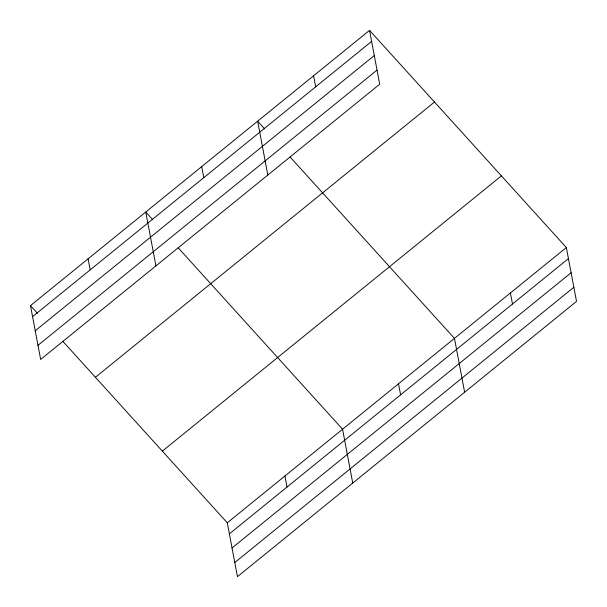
<?xml version="1.0" encoding="UTF-8"?>
<svg xmlns="http://www.w3.org/2000/svg" width="607" height="607" viewBox="0 0 607 607"><rect width="100%" height="100%" fill="white"/><g stroke="black" fill="none" stroke-linecap="round" stroke-linejoin="round"><path stroke-width="0.91" d="M369.542 30.35L379.716 84.198L40.646 359.45L30.471 305.602L369.542 30.35L566.354 247.55L576.529 301.398L237.458 576.65L227.284 522.802L62.946 341.438M32.566 316.649L371.628 41.405M35.229 330.777L374.299 55.525M37.983 345.322L377.046 70.071M95.42 377.281L434.491 102.029M162.335 451.13L501.405 175.878M227.284 522.802L566.354 247.55M229.37 533.857L568.44 258.605M232.041 547.977L571.111 272.725M234.788 562.53L573.858 287.278M264.652 128.912L257.649 121.18L267.824 175.028M290.123 157.023L454.461 338.387L464.636 392.236M152.759 219.742L145.756 212.018L155.931 265.858M178.23 247.853L342.568 429.217L352.743 483.066M30.471 305.602L37.475 313.333M510.404 292.969L512.49 304.024M398.511 383.806L400.605 394.853M313.599 75.769L315.686 86.816M284.926 476.009L287.012 487.064M201.706 166.599L203.793 177.654M88.114 258.81L90.2 269.857"/></g></svg>
